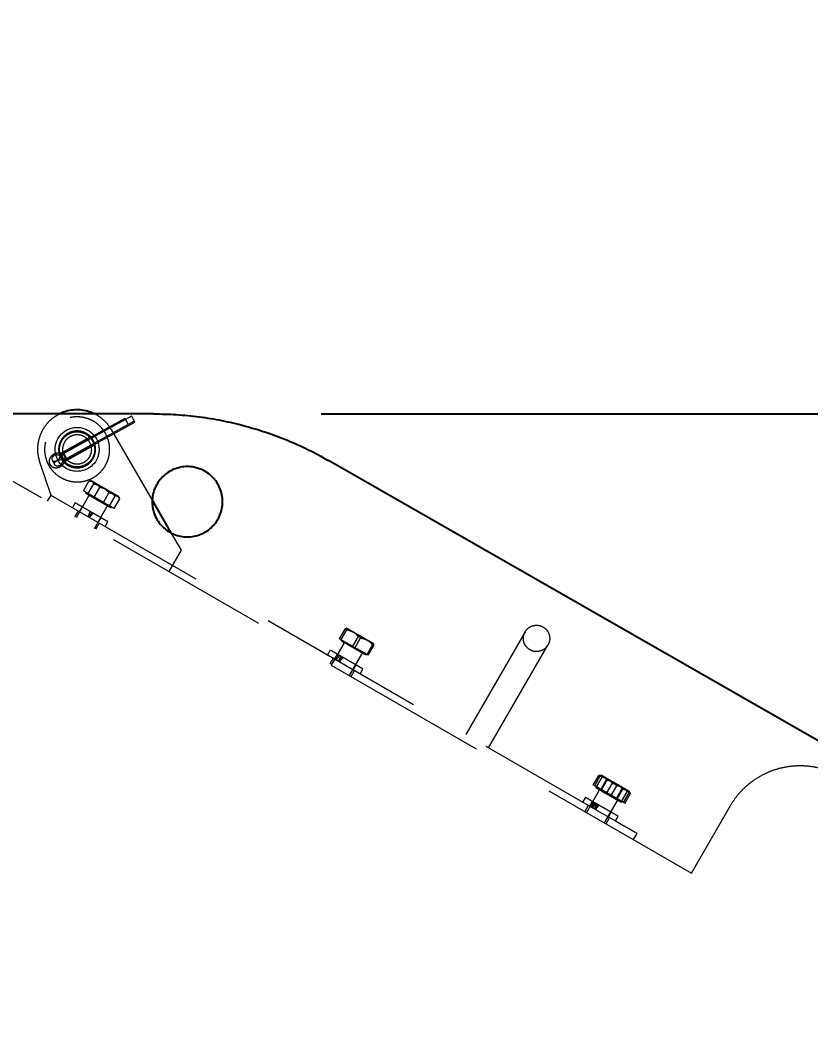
# Model space of a CAD drawing. Header units: millimetres. Extents: x 1293 to 41893, y 1011 to 26911.
# Drawn here: x 11460.3 to 11760.1, y 7599.1 to 7980.5 of the extents above; entities that cross this region are included whole.
import ezdxf

# ---------------------------------------------------------------- set-up
doc = ezdxf.new("R2010")
doc.units = ezdxf.units.MM
doc.header["$LTSCALE"] = 50
doc.linetypes.add('HIDDEN', pattern=[1.905, 1.27, -0.635])
doc.layers.add('CAPA_1', color=7, linetype='Continuous')
doc.layers.add('MAQUINAS', color=11, linetype='Continuous')
doc.styles.add('SLDTEXTSTYLE0', font='TXT', dxfattribs={"width": 0.75})
doc.dimstyles.new('SLDDIMSTYLE0', dxfattribs={"dimtxt": 100, "dimasz": 100, "dimexe": 0, "dimexo": 0.0625, "dimgap": 25, "dimtad": 2, "dimdec": 0, "dimlfac": 1.5, "dimrnd": 1e-09, "dimzin": 12, "dimdsep": 46, "dimtxsty": 'SLDTEXTSTYLE0', "dimsah": 1, "dimcen": 0.09, "dimadec": 0, "dimazin": 3, "dimtfac": 1, "dimtdec": 0, "dimtofl": 0, "dimtmove": 0, "dimatfit": 3, "dimfxl": 1, "dimfrac": 2, "dimtolj": 1, "dimtzin": 12, "dimarcsym": 0})

# ---------------------------------------------------------------- blocks, each defined once
blk = doc.blocks.new('_D_5')
at = {"layer": 'CAPA_1', "transparency": 16777216}
for p, q in [((11574.4, 7831.18), (17588.06, 7831.18)), ((17538.06, 7831.18), (17538.06, 4708.49)), ((16485.16, 4708.49), (17588.06, 4708.49))]:
    blk.add_line(p, q, dxfattribs=at)
for points in [[(17538.06, 7831.18), (17522.68, 7731.18), (17553.45, 7731.18)], [(17538.06, 4708.49), (17553.45, 4808.49), (17522.68, 4808.49)]]:
    blk.add_solid(points, dxfattribs=at)
at = {"layer": 'CAPA_1', "transparency": 16777216, "insert": (17409.15, 6122.06), "char_height": 100, "attachment_point": 1, "rotation": 90, "style": 'SLDTEXTSTYLE0'}
blk.add_mtext('4684', dxfattribs=at)
blk = doc.blocks.new('_D_15')
at = {"layer": 'CAPA_1', "transparency": 16777216}
for p, q in [((6530.12, 8742.38), (6530.12, 9415.65)), ((16745.16, 6492), (16745.16, 9415.65)), ((6530.12, 9365.65), (16745.16, 9365.65))]:
    blk.add_line(p, q, dxfattribs=at)
for points in [[(6530.12, 9365.65), (6630.12, 9350.26), (6630.12, 9381.03)], [(16745.16, 9365.65), (16645.16, 9381.03), (16645.16, 9350.26)]]:
    blk.add_solid(points, dxfattribs=at)
at = {"layer": 'CAPA_1', "transparency": 16777216, "insert": (11452.92, 9494.55), "char_height": 100, "attachment_point": 1, "style": 'SLDTEXTSTYLE0'}
blk.add_mtext('15323', dxfattribs=at)

msp = doc.modelspace()

# ---------------------------------------------------------------- linework, layer by layer
at = {"layer": 'MAQUINAS', "linetype": 'Continuous', "lineweight": 25}
for p, q in [((11510.8968592, 7831.1769069), (10810.393483, 7831.1769069)), ((11913.4165986, 7620.848392), (11577.1914783, 7813.5276315)), ((11517.6198264, 7786.0621325), (11510.4499007, 7798.4161524))]:
    msp.add_line(p, q, dxfattribs=at)
at = {"layer": 'MAQUINAS', "linetype": 'HIDDEN', "lineweight": 18}
for p, q in [((11413.2516314, 7831.1769069), (11714.7942794, 7657.0811779)), ((11500.0224682, 7829.4663604), (11476.6790207, 7816.5747132)), ((11502.5840846, 7830.3439948), (11476.9062923, 7816.1631828)), ((11477.9342884, 7814.3017471), (11503.6120807, 7828.4825591)), ((11478.1615601, 7813.8902167), (11503.8393523, 7828.0710287)), ((11500.2497398, 7829.0548301), (11501.2777359, 7827.1933943)), ((11486.7104281, 7822.3355127), (11475.5545869, 7816.1745902)), ((11485.4084489, 7823.7732649), (11484.1585251, 7824.339598)), ((11510.4499007, 7798.4161524), (11494.8818224, 7825.2404681)), ((11477.2379272, 7813.1592747), (11488.3798964, 7819.3125363)), ((11476.9062923, 7816.1631828), (11477.9342884, 7814.3017471)), ((11467.6911195, 7812.929085), (11471.9084489, 7800.390579)), ((11472.4126787, 7813.6815407), (11473.4406748, 7811.820105)), ((11484.2934538, 7802.0004905), (11486.4121713, 7805.6702168)), ((11488.1490134, 7804.6674506), (11486.0302959, 7800.9977242)), ((11487.3260733, 7805.7613774), (11487.0116536, 7805.7613774)), ((11488.3987169, 7799.6303157), (11490.5174344, 7803.300042)), ((11471.9084489, 7800.390579), (11470.5751155, 7798.0811779)), ((11471.9084489, 7800.390579), (11682.6412971, 7678.7239123)), ((11486.2714241, 7799.9346714), (11481.5447607, 7791.7478503)), ((11495.9776643, 7795.2546084), (11484.2934538, 7802.0004905)), ((11485.3435518, 7801.3942161), (11485.1435185, 7801.0477482)), ((11491.8724011, 7797.6247832), (11493.9911186, 7801.2945095)), ((11494.2408222, 7796.2573747), (11496.3595397, 7799.927101)), ((11495.9776643, 7795.2546084), (11498.0963818, 7798.9243347)), ((11497.875588, 7799.4890819), (11497.7183781, 7799.7613774)), ((11481.1776706, 7797.4253648), (11480.1443405, 7795.6355847)), ((11483.7815203, 7795.9220315), (11482.7215203, 7794.0860576)), ((11488.472964, 7787.7478503), (11493.1996273, 7795.9346714)), ((11493.7245368, 7796.093495), (11493.7441016, 7796.0821993)), ((11494.7275329, 7795.5144149), (11494.9275663, 7795.8608828)), ((11482.2740838, 7794.3443852), (11480.9674204, 7792.0811779)), ((11486.110186, 7792.1296106), (11486.8462226, 7794.1526248)), ((11487.4939515, 7793.7786583), (11486.110186, 7792.1296106)), ((11486.1462634, 7792.1703729), (11486.8638782, 7794.1424313)), ((11487.5114887, 7793.7685332), (11486.1625575, 7792.1609655)), ((11487.3054858, 7793.8874691), (11486.5691691, 7791.8646166)), ((11486.5691691, 7791.8646166), (11487.9526544, 7793.5138261)), ((11487.323023, 7793.8773439), (11486.6052505, 7791.9053766)), ((11486.6215365, 7791.8959739), (11487.97031, 7793.5036326)), ((11489.9095311, 7789.9360576), (11490.9695311, 7791.7720315)), ((11489.0503242, 7787.4145112), (11490.3569875, 7789.6777186)), ((11492.5400508, 7788.4789181), (11493.5733808, 7790.2686982)), ((11521.4298037, 7779.497415), (11517.6198264, 7786.0621325)), ((11516.7631371, 7771.4145112), (11521.4298037, 7779.497415)), ((11581.4396349, 7745.9131167), (11583.5583524, 7749.582843)), ((11584.0322434, 7749.928044), (11584.0009219, 7749.928044)), ((11591.803978, 7739.9292604), (11581.4396349, 7745.9131167)), ((11582.0497219, 7745.5608828), (11581.8496886, 7745.2144149)), ((11583.9981977, 7749.3288982), (11581.8794802, 7745.6591718)), ((11586.4018838, 7743.048161), (11588.5206013, 7746.7178873)), ((11586.5094986, 7748.4978001), (11586.967194, 7748.2335495)), ((11587.2815745, 7742.5402713), (11589.400292, 7746.2099976)), ((11651.7363972, 7748.5283888), (11629.2363972, 7709.5572457)), ((11582.9775942, 7744.1013381), (11578.2509308, 7735.914517)), ((11591.6916702, 7745.5058719), (11592.1493656, 7745.2416214)), ((11591.803978, 7739.9292604), (11593.9226955, 7743.5989867)), ((11592.2438234, 7739.6753156), (11594.3625408, 7743.3450419)), ((11594.3625408, 7743.3450419), (11594.450768, 7743.7610866)), ((11594.3887491, 7743.9487127), (11594.4105674, 7743.9361159)), ((11594.4211754, 7743.8899299), (11594.4105674, 7743.9361159)), ((11594.4402089, 7743.9009189), (11594.4245482, 7743.928044)), ((11637.8966513, 7704.5572457), (11660.3966513, 7743.5283888)), ((11577.8838407, 7741.5920315), (11576.8505106, 7739.8022514)), ((11578.9802538, 7738.5110519), (11577.6735905, 7736.2478446)), ((11580.4876904, 7740.0886982), (11579.4276904, 7738.2527243)), ((11579.745913, 7738.13059), (11580.5160285, 7740.0723371)), ((11581.0647363, 7739.7555405), (11579.7597191, 7738.1226191)), ((11580.9015165, 7739.8497755), (11580.1431112, 7737.9012675)), ((11580.1575209, 7737.8929481), (11581.4742483, 7739.5191087)), ((11581.0296105, 7737.3278553), (11581.8270006, 7739.3154471)), ((11582.3669208, 7739.003724), (11581.0296105, 7737.3278553)), ((11582.203701, 7739.097959), (11581.4271105, 7737.0983586)), ((11581.4271105, 7737.0983586), (11582.7852204, 7738.7622186)), ((11585.1791341, 7731.914517), (11589.9057974, 7740.1013381)), ((11591.433703, 7739.6810816), (11591.6337364, 7740.0275495)), ((11592.2438234, 7739.6753156), (11591.803978, 7739.9292604)), ((11586.6157012, 7734.1027243), (11587.6757012, 7735.9386982)), ((11589.2462209, 7732.6455847), (11590.2795509, 7734.4353648)), ((11585.7564943, 7731.5811779), (11587.0631576, 7733.8443852)), ((11677.5505409, 7690.4234592), (11679.6692584, 7694.0931855)), ((11680.113492, 7693.8367072), (11677.9947745, 7690.1669808)), ((11678.8035705, 7689.7000222), (11680.922288, 7693.3697485)), ((11679.6692584, 7694.0931855), (11679.7910893, 7694.0834134)), ((11680.7384135, 7694.0947107), (11679.7910893, 7694.0947107)), ((11680.5252942, 7694.0659358), (11680.113492, 7693.8367072)), ((11682.513763, 7692.45091), (11680.3950455, 7688.7811837)), ((11680.7858392, 7694.0673295), (11680.6583983, 7694.0666478)), ((11680.7033946, 7688.6031583), (11682.8221121, 7692.2728846)), ((11682.513763, 7692.45091), (11682.6355213, 7692.4129858)), ((11677.7927019, 7690.2836475), (11677.5505409, 7690.4234592)), ((11678.8035705, 7689.7000222), (11677.9947745, 7690.1669808)), ((11678.755892, 7689.7275495), (11678.5558587, 7689.3810816)), ((11689.1010239, 7683.7547847), (11678.8035705, 7689.7000222)), ((11682.7391032, 7687.4278414), (11684.8578207, 7691.0975677)), ((11684.3566953, 7686.4939242), (11686.4754127, 7690.1636505)), ((11685.7803914, 7691.1837234), (11685.8819975, 7691.113873)), ((11686.3924039, 7685.3186073), (11688.5111213, 7688.9883336)), ((11686.7007529, 7685.1405819), (11688.8194704, 7688.8103082)), ((11674.5900107, 7685.7586982), (11673.5566807, 7683.9689181)), ((11679.6837643, 7688.2680047), (11674.9571009, 7680.0811836)), ((11688.2922279, 7684.2217433), (11690.4109454, 7687.8914697)), ((11689.1010239, 7683.7547847), (11691.2197414, 7687.424511)), ((11689.5452576, 7683.4983063), (11691.663975, 7687.1680327)), ((11691.6043804, 7687.2743039), (11691.1307183, 7688.0947107)), ((11675.6864239, 7682.6777186), (11674.3797606, 7680.4145112)), ((11677.1938605, 7684.2553648), (11676.1338605, 7682.419391)), ((11676.9084468, 7682.033775), (11677.6646552, 7683.9835514)), ((11678.240588, 7683.6510364), (11676.9229378, 7682.0254086)), ((11678.0699691, 7683.7495433), (11677.3237098, 7681.7940228)), ((11677.3387137, 7681.7853603), (11678.6663129, 7683.405244)), ((11677.9964637, 7681.3440165), (11678.7784752, 7683.3404871)), ((11679.3469419, 7683.0122827), (11677.9964637, 7681.3440165)), ((11679.176323, 7683.1107895), (11678.4119831, 7681.1041162)), ((11678.4119831, 7681.1041162), (11679.7801329, 7682.7621797)), ((11681.8853041, 7676.0811836), (11686.6119675, 7684.2680047)), ((11688.1398731, 7683.8477482), (11688.3399065, 7684.1942161)), ((11689.5452576, 7683.4983063), (11689.3030965, 7683.6381181)), ((11714.7942794, 7657.0811779), (11729.4609461, 7682.4845898)), ((11682.4626643, 7675.7478446), (11683.7693277, 7678.0110519)), ((11683.3218713, 7678.269391), (11684.3818713, 7680.1053648)), ((11685.952391, 7676.8122514), (11686.985721, 7678.6020315)), ((11692.8549692, 7669.7478446), (11694.1883025, 7672.0572457))]:
    msp.add_line(p, q, dxfattribs=at)
msp.add_circle((11481.9084356, 7817.7110871), 8.3333333, dxfattribs=at)
for centre, start, end in [((11485.9250139, 7800.1346714), 330, 60), ((11493.5460375, 7795.7346714), 60, 150), ((11582.631184, 7744.3013381), 330, 60), ((11590.2522076, 7739.9013381), 60, 150), ((11679.3373541, 7688.4680047), 330, 60), ((11686.9583777, 7684.0680047), 60, 150)]:
    msp.add_arc(centre, 0.4, start, end, dxfattribs=at)
for points, knots in [([(11475.3718895, 7831.1769069), (11474.6755745, 7830.813379), (11473.1638295, 7830.0241362), (11471.1683748, 7828.2919464), (11469.4094602, 7826.1600109), (11468.0782029, 7823.7316619), (11467.2085548, 7821.1029987), (11466.8435536, 7818.3623448), (11466.9513521, 7815.5884316), (11467.4445303, 7813.8155339), (11467.6911195, 7812.929085)], [0, 0, 0, 0, 0.1087257221, 0.2360506189, 0.3633755158, 0.4907004126, 0.6180253095, 0.7453502063, 0.8726751032, 1, 1, 1, 1]), ([(11494.8818224, 7825.2404681), (11494.3792378, 7826.0125625), (11493.3740687, 7827.5567512), (11491.3472105, 7829.4384307), (11489.6687476, 7830.6662198), (11488.6148868, 7831.0944536), (11488.4119736, 7831.1769069)], [0, 0, 0, 0, 0.3087891602, 0.6175783205, 0.9263674807, 1, 1, 1, 1]), ([(11500.2497398, 7829.0548301), (11500.1899556, 7829.1630838), (11500.0703873, 7829.3795912), (11500.0056038, 7829.4968974), (11500.0242109, 7829.4632048), (11500.025069, 7829.461651)], [0, 0, 0, 0, 0.4881985583, 0.9763971166, 1, 1, 1, 1]), ([(11503.8367515, 7828.0757381), (11503.8277483, 7828.0920406), (11503.8092845, 7828.1254737), (11503.6446291, 7828.4236224), (11503.4027328, 7828.8616341), (11503.1135332, 7829.3852999), (11502.8170108, 7829.9222255), (11502.6617267, 7830.203405), (11502.5840846, 7830.3439948)], [0, 0, 0, 0, 0.1598972739, 0.3279178191, 0.4959383644, 0.6639589096, 0.8319794548, 1, 1, 1, 1]), ([(11487.7442975, 7820.9339989), (11487.7968827, 7820.8353508), (11487.9035868, 7820.6351775), (11488.0836163, 7820.2382937), (11488.2516517, 7819.7825979), (11488.340469, 7819.4675722), (11488.3749798, 7819.3326304), (11488.3782734, 7819.3191698), (11488.3798964, 7819.3125363)], [0, 0, 0, 0, 0.123421792, 0.2504434101, 0.500008212, 0.7495785813, 0.8765893077, 1, 1, 1, 1]), ([(11473.9263228, 7816.1593562), (11473.7633511, 7816.1144729), (11473.3413523, 7815.9982524), (11472.6995171, 7815.6560195), (11472.0633988, 7815.11644), (11471.5983022, 7814.4649888), (11471.3319403, 7813.7644533), (11471.261167, 7813.0718842), (11471.3824863, 7812.3817592), (11471.7034859, 7811.7536022), (11472.1979749, 7811.2509613), (11472.7990857, 7810.9130288), (11473.4749911, 7810.7380827), (11474.2047619, 7810.7286894), (11474.9585251, 7810.8931008), (11475.6944375, 7811.2330003), (11476.3445321, 7811.7441764), (11476.7913967, 7812.2619739), (11476.9388933, 7812.6245829), (11476.9835198, 7812.7342937)], [0, 0, 0, 0, 0.0410033526, 0.1061740241, 0.172817974, 0.2414325699, 0.3012587362, 0.3590347681, 0.4155576768, 0.4768204137, 0.5351812421, 0.5920248951, 0.649468807, 0.7090939368, 0.7714301218, 0.8359784859, 0.902238008, 0.9704211878, 1, 1, 1, 1]), ([(11475.0757687, 7816.2024634), (11474.8842485, 7816.2248602), (11474.5030891, 7816.269434), (11474.1179447, 7816.1959279), (11473.9263228, 7816.1593562)], [0, 0, 0, 0, 0.5024671898, 1, 1, 1, 1]), ([(11475.4166795, 7816.2100952), (11475.3804891, 7816.2054683), (11475.250803, 7816.1888882), (11475.1508724, 7816.2042338), (11475.0788287, 7816.215297)], [0, 0, 0, 0, 0.2790616986, 1, 1, 1, 1]), ([(11476.2330499, 7814.2133105), (11476.2848454, 7814.3415717), (11476.3900693, 7814.6021377), (11476.3699366, 7815.0451668), (11476.2773485, 7815.469375), (11476.1272969, 7815.8540076), (11475.9642357, 7816.1182313), (11475.7986582, 7816.2342336), (11475.679741, 7816.245864), (11475.5845716, 7816.1846142), (11475.5583654, 7816.1677482)], [0, 0, 0, 0, 0.125276268, 0.2545020131, 0.3937351203, 0.5357038184, 0.6968783299, 0.8243135198, 0.9516223884, 1, 1, 1, 1]), ([(11476.6790207, 7816.5747132), (11476.5896498, 7816.528994), (11476.3157282, 7816.3888649), (11475.9611116, 7816.2626125), (11475.7397553, 7816.243717), (11475.6929414, 7816.2397208)], [0, 0, 0, 0, 0.2763307026, 0.8469533924, 1, 1, 1, 1]), ([(11475.9253995, 7814.770386), (11476.0508969, 7814.7491863), (11476.3048943, 7814.7062798), (11476.6307322, 7814.4966514), (11476.9297468, 7814.2271917), (11477.1798337, 7813.9234299), (11477.3496976, 7813.6344201), (11477.4124095, 7813.4139379), (11477.3844747, 7813.260474), (11477.2853844, 7813.1920466), (11477.2379272, 7813.1592747)], [0, 0, 0, 0, 0.115694475, 0.2341568563, 0.3453075707, 0.4920217287, 0.6331787305, 0.7645036948, 0.8872140489, 1, 1, 1, 1]), ([(11477.0051304, 7812.7272615), (11477.0318447, 7812.7883067), (11477.0722116, 7812.8805495), (11477.1541639, 7812.9813689), (11477.1818812, 7813.0154671)], [0, 0, 0, 0, 0.6617882258, 1, 1, 1, 1]), ([(11477.3517541, 7813.2350028), (11477.3746664, 7813.2657832), (11477.5012269, 7813.4358052), (11477.794884, 7813.6707023), (11478.0668735, 7813.8335316), (11478.1615601, 7813.8902167)], [0, 0, 0, 0, 0.1259519207, 0.6957211384, 1, 1, 1, 1]), ([(11486.4121713, 7805.6702168), (11486.6400845, 7805.7204818), (11487.0752934, 7805.8164648), (11487.3958542, 7805.6921487), (11487.5485415, 7805.6329353)], [0, 0, 0, 0, 0.523687075, 1, 1, 1, 1]), ([(11488.732752, 7804.949231), (11488.3889435, 7805.1187883), (11487.6671311, 7805.4747671), (11486.8434975, 7805.6030413), (11486.4121713, 7805.6702168)], [0, 0, 0, 0, 0.47631292503, 1, 1, 1, 1]), ([(11488.732752, 7804.949231), (11488.4493948, 7805.1128274), (11487.8826804, 7805.4400201), (11487.4068119, 7805.7147629), (11487.3646837, 7805.7390856), (11487.3449797, 7805.7504618)], [0, 0, 0, 0, 0.3473790884, 0.6947581768, 1, 1, 1, 1]), ([(11487.5485415, 7805.6329353), (11487.6761654, 7805.5303109), (11487.9441068, 7805.3148551), (11488.0785875, 7804.8899617), (11488.1490134, 7804.6674506)], [0, 0, 0, 0, 0.47631292503, 1, 1, 1, 1]), ([(11488.1490134, 7804.6674506), (11488.7295092, 7804.514152), (11489.8379875, 7804.2214226), (11490.854051, 7803.6955578), (11491.3380152, 7803.4450816)], [0, 0, 0, 0, 0.523687075, 1, 1, 1, 1]), ([(11490.5174344, 7803.300042), (11490.2435956, 7803.6399938), (11489.7206901, 7804.2891443), (11489.0514972, 7804.7362627), (11488.732752, 7804.949231)], [0, 0, 0, 0, 0.52368707497, 1, 1, 1, 1]), ([(11493.7064362, 7802.0776731), (11493.2224721, 7802.3281493), (11492.2064086, 7802.854014), (11491.0979302, 7803.1467434), (11490.5174344, 7803.300042)], [0, 0, 0, 0, 0.476312925, 1, 1, 1, 1]), ([(11491.3380152, 7803.4450816), (11491.796916, 7803.1511945), (11492.76036, 7802.5341901), (11493.5681102, 7801.7205843), (11493.9911186, 7801.2945095)], [0, 0, 0, 0, 0.476312925, 1, 1, 1, 1]), ([(11493.2142675, 7796.3880991), (11492.707523, 7796.6806682), (11491.6940339, 7797.2658064), (11489.7734583, 7798.3746512), (11487.9088979, 7799.4511557), (11486.3601304, 7800.345337), (11485.3238401, 7800.9436395), (11485.2202052, 7801.0034731), (11485.1705573, 7801.0321374)], [0, 0, 0, 0, 0.1689294792, 0.3378589585, 0.5067884377, 0.6757179169, 0.8446473961, 1, 1, 1, 1]), ([(11496.3595397, 7799.927101), (11495.9365313, 7800.3531758), (11495.128781, 7801.1667815), (11494.165337, 7801.7837859), (11493.7064362, 7802.0776731)], [0, 0, 0, 0, 0.52368707497, 1, 1, 1, 1]), ([(11493.9911186, 7801.2945095), (11494.4224449, 7801.227334), (11495.2460785, 7801.0990598), (11495.9678908, 7800.743081), (11496.3116994, 7800.5735237)], [0, 0, 0, 0, 0.52368707497, 1, 1, 1, 1]), ([(11496.3116994, 7800.5735237), (11496.6304446, 7800.3605554), (11497.2996375, 7799.913437), (11497.8225429, 7799.2642865), (11498.0963818, 7798.9243347)], [0, 0, 0, 0, 0.476312925, 1, 1, 1, 1]), ([(11497.4959099, 7799.8898195), (11497.3432226, 7799.9490328), (11497.0226618, 7800.073349), (11496.5874529, 7799.977366), (11496.3595397, 7799.927101)], [0, 0, 0, 0, 0.476312925, 1, 1, 1, 1]), ([(11497.6994717, 7799.772293), (11497.705668, 7799.7687156), (11497.7629457, 7799.7356463), (11497.621793, 7799.8171408), (11497.4959099, 7799.8898195)], [0, 0, 0, 0, 0.1081784239, 1, 1, 1, 1]), ([(11498.0963818, 7798.9243347), (11498.0259559, 7799.1468459), (11497.8914752, 7799.5717393), (11497.6235338, 7799.7871951), (11497.4959099, 7799.8898195)], [0, 0, 0, 0, 0.523687075, 1, 1, 1, 1]), ([(11493.5454135, 7790.2848451), (11493.5523911, 7790.2808166), (11493.5768289, 7790.2667074), (11493.374719, 7790.3833956), (11492.9508231, 7790.6281321), (11492.3032337, 7791.002018), (11491.4745782, 7791.4804424), (11490.4910465, 7792.0482847), (11489.3908667, 7792.6834738), (11488.2149753, 7793.362375), (11487.0076018, 7794.0594525), (11485.8140214, 7794.7485664), (11484.6790827, 7795.4038236), (11483.6452052, 7796.000733), (11482.7518381, 7796.5165188), (11482.0300948, 7796.9332175), (11481.5160744, 7797.2299873), (11481.2177028, 7797.4022522), (11481.2032631, 7797.410589), (11481.1968827, 7797.4142727)], [0, 0, 0, 0, 0.024681822, 0.0864434113, 0.1482050007, 0.2099665901, 0.2717281795, 0.3334897688, 0.3952513582, 0.4570129476, 0.518774537, 0.5805361263, 0.6422977157, 0.7040593051, 0.7658208945, 0.8275824838, 0.8893440732, 0.9511056626, 1, 1, 1, 1]), ([(11494.7004942, 7795.5300257), (11494.70933, 7795.5249244), (11494.8281047, 7795.4563498), (11494.394598, 7795.706635), (11493.607711, 7796.1609444), (11493.2142675, 7796.3880991)], [0, 0, 0, 0, 0.0386325868, 0.5193162934, 1, 1, 1, 1]), ([(11493.4163459, 7796.2714291), (11493.6125801, 7796.1581332), (11493.8250011, 7796.0354919), (11493.7316502, 7796.0893881), (11493.7245368, 7796.093495)], [0, 0, 0, 0, 0.9237989396, 1, 1, 1, 1]), ([(11494.9005275, 7795.8764936), (11494.9092574, 7795.8714534), (11495.0266081, 7795.803701), (11494.8489641, 7795.9062638), (11494.462826, 7796.1292007), (11494.4428948, 7796.140708)], [0, 0, 0, 0, 0.0708233629, 0.9520389224, 1, 1, 1, 1]), ([(11583.5583524, 7749.582843), (11583.6764714, 7749.7002627), (11583.8736749, 7749.8962987), (11583.9644988, 7749.9032702), (11584.0009219, 7749.906066)], [0, 0, 0, 0, 0.5989702303, 1, 1, 1, 1]), ([(11586.307426, 7748.6144667), (11585.8944624, 7748.8239507), (11585.0274618, 7749.2637539), (11584.0632813, 7749.473173), (11583.5583524, 7749.582843)], [0, 0, 0, 0, 0.476312925, 1, 1, 1, 1]), ([(11584.0462242, 7749.9199722), (11584.0691862, 7749.8777744), (11584.1173938, 7749.789182), (11584.0391651, 7749.4870964), (11583.9981977, 7749.3288982)], [0, 0, 0, 0, 0.476312925, 1, 1, 1, 1]), ([(11586.307426, 7748.6144667), (11585.9511407, 7748.8201682), (11585.2385701, 7749.231571), (11584.5064816, 7749.6542425), (11584.0796681, 7749.9006633), (11584.0714735, 7749.9053945), (11584.0680425, 7749.9073754)], [0, 0, 0, 0, 0.2687997469, 0.5375994939, 0.8063992408, 1, 1, 1, 1]), ([(11583.9981977, 7749.3288982), (11584.540903, 7749.197418), (11585.5772188, 7748.9463516), (11586.5187368, 7748.4635257), (11586.967194, 7748.2335495)], [0, 0, 0, 0, 0.523687075, 1, 1, 1, 1]), ([(11588.5206013, 7746.7178873), (11588.1731598, 7747.1003335), (11587.5097073, 7747.8306289), (11586.6953262, 7748.3615718), (11586.307426, 7748.6144667)], [0, 0, 0, 0, 0.523687075, 1, 1, 1, 1]), ([(11586.967194, 7748.2335495), (11587.3905879, 7747.9601623), (11588.2794863, 7747.3861967), (11589.0150741, 7746.614254), (11589.400292, 7746.2099976)], [0, 0, 0, 0, 0.476312925, 1, 1, 1, 1]), ([(11591.4895976, 7745.6225386), (11591.0411404, 7745.8525148), (11590.0996224, 7746.3353407), (11589.0633065, 7746.5864071), (11588.5206013, 7746.7178873)], [0, 0, 0, 0, 0.476312925, 1, 1, 1, 1]), ([(11589.400292, 7746.2099976), (11589.9052209, 7746.1003276), (11590.8694014, 7745.8909086), (11591.736402, 7745.4511053), (11592.1493656, 7745.2416214)], [0, 0, 0, 0, 0.523687075, 1, 1, 1, 1]), ([(11593.9226955, 7743.5989867), (11593.5374777, 7744.0032431), (11592.8018899, 7744.7751858), (11591.9129914, 7745.3491514), (11591.4895976, 7745.6225386)], [0, 0, 0, 0, 0.523687075, 1, 1, 1, 1]), ([(11590.6048846, 7740.1596001), (11590.1927865, 7740.3975251), (11589.3685903, 7740.873375), (11587.5547857, 7741.9205755), (11585.6480731, 7743.0214165), (11583.8705893, 7744.0476473), (11582.5570448, 7744.8060226), (11581.8644616, 7745.2058857), (11581.9227244, 7745.1722476), (11581.9416123, 7745.1613427)], [0, 0, 0, 0, 0.1543283021, 0.3086566043, 0.4629849064, 0.6173132086, 0.7716415107, 0.9259698129, 1, 1, 1, 1]), ([(11592.1493656, 7745.2416214), (11592.5372658, 7744.9887264), (11593.3516469, 7744.4577835), (11594.0150994, 7743.7274881), (11594.3625408, 7743.3450419)], [0, 0, 0, 0, 0.476312925, 1, 1, 1, 1]), ([(11594.4105674, 7743.9361159), (11594.3625421, 7743.9349026), (11594.2617149, 7743.9323555), (11594.0392155, 7743.7135646), (11593.9226955, 7743.5989867)], [0, 0, 0, 0, 0.476312925, 1, 1, 1, 1]), ([(11590.2536562, 7734.4503152), (11590.2538951, 7734.4501773), (11590.2544922, 7734.4498325), (11589.9896616, 7734.6027325), (11589.5037371, 7734.8832811), (11588.8052855, 7735.2865324), (11587.9319776, 7735.7907369), (11586.9135186, 7736.3787445), (11585.7889547, 7737.0280118), (11584.6002692, 7737.7142997), (11583.3921382, 7738.4118144), (11582.2098671, 7739.094399), (11581.0979072, 7739.7363893), (11580.0977052, 7740.3138562), (11579.2478606, 7740.8045142), (11578.5763074, 7741.1922356), (11578.1230312, 7741.4539348), (11577.8931596, 7741.5866512), (11577.9078569, 7741.5781657), (11577.9129142, 7741.5752459)], [0, 0, 0, 0, 0.04118144, 0.1029425718, 0.1647037035, 0.2264648353, 0.2882259671, 0.3499870989, 0.4117482306, 0.4735093624, 0.5352704942, 0.597031626, 0.6587927578, 0.7205538895, 0.7823150213, 0.8440761531, 0.9058372849, 0.9675984167, 1, 1, 1, 1]), ([(11591.3417793, 7739.7341538), (11591.3604111, 7739.7233967), (11591.4148521, 7739.6919651), (11590.9262611, 7739.9740533), (11590.6048846, 7740.1596001)], [0, 0, 0, 0, 0.3422381674, 1, 1, 1, 1]), ([(11681.5136344, 7693.6471367), (11681.2466811, 7693.7723216), (11680.6862234, 7694.0351422), (11680.0187865, 7694.0732362), (11679.6692584, 7694.0931855)], [0, 0, 0, 0, 0.476312925, 1, 1, 1, 1]), ([(11680.0236756, 7694.0647575), (11680.2234492, 7694.0590032), (11680.7150214, 7694.0448439), (11681.1194123, 7693.8511353), (11681.3594599, 7693.7361494)], [0, 0, 0, 0, 0.4063973311, 1, 1, 1, 1]), ([(11680.113492, 7693.8367072), (11680.5997047, 7693.7378429), (11681.528146, 7693.549058), (11682.3582271, 7693.1305702), (11682.7536055, 7692.931239)], [0, 0, 0, 0, 0.523687075, 1, 1, 1, 1]), ([(11680.922288, 7693.3697485), (11680.9315679, 7693.5462416), (11680.9492881, 7693.8832617), (11680.8385738, 7694.0079424), (11680.7858392, 7694.0673295)], [0, 0, 0, 0, 0.523687075, 1, 1, 1, 1]), ([(11683.9667996, 7692.2308011), (11683.5061549, 7692.4678138), (11682.5390497, 7692.9654124), (11681.4779646, 7693.2307793), (11680.922288, 7693.3697485)], [0, 0, 0, 0, 0.476312925, 1, 1, 1, 1]), ([(11681.3594599, 7693.7361494), (11681.5764674, 7693.5819194), (11682.0320659, 7693.2581197), (11682.348205, 7692.7283458), (11682.513763, 7692.45091)], [0, 0, 0, 0, 0.476312925, 1, 1, 1, 1]), ([(11682.8221121, 7692.2728846), (11682.6300714, 7692.5656102), (11682.2633625, 7693.1245805), (11681.7555243, 7693.4785408), (11681.5136344, 7693.6471367)], [0, 0, 0, 0, 0.523687075, 1, 1, 1, 1]), ([(11682.7536055, 7692.931239), (11683.1239205, 7692.6884969), (11683.9013821, 7692.1788694), (11684.5290954, 7691.4692082), (11684.8578207, 7691.0975677)], [0, 0, 0, 0, 0.476312925, 1, 1, 1, 1]), ([(11686.0887404, 7691.005698), (11685.592248, 7691.2634074), (11684.549882, 7691.8044579), (11683.4159418, 7692.1118876), (11682.8221121, 7692.2728846)], [0, 0, 0, 0, 0.476312925, 1, 1, 1, 1]), ([(11686.4754127, 7690.1636505), (11686.0772236, 7690.5753959), (11685.3168666, 7691.3616391), (11684.4023809, 7691.9503775), (11683.9667996, 7692.2308011)], [0, 0, 0, 0, 0.523687075, 1, 1, 1, 1]), ([(11688.1359596, 7683.8500077), (11688.067146, 7683.8897372), (11687.9287646, 7683.9696318), (11686.8302324, 7684.6038696), (11685.2517435, 7685.5152106), (11683.3673386, 7686.6031723), (11681.4900544, 7687.6870229), (11679.8713322, 7688.6215926), (11678.8688872, 7689.2003545), (11678.437016, 7689.4496954), (11678.5584695, 7689.3795742), (11678.5597722, 7689.3788221)], [0, 0, 0, 0, 0.1236447887, 0.2486447887, 0.3736447887, 0.4986447887, 0.6236447887, 0.7486447887, 0.8736447887, 0.9986447887, 1, 1, 1, 1]), ([(11684.8578207, 7691.0975677), (11685.4134972, 7690.9585985), (11686.4745823, 7690.6932316), (11687.4416875, 7690.195633), (11687.9023322, 7689.9586203)], [0, 0, 0, 0, 0.52368707497, 1, 1, 1, 1]), ([(11688.8194704, 7688.8103082), (11688.383128, 7689.2440814), (11687.549916, 7690.0723874), (11686.5601695, 7690.7045776), (11686.0887404, 7691.005698)], [0, 0, 0, 0, 0.523687075, 1, 1, 1, 1]), ([(11689.1155263, 7689.2581824), (11688.7201479, 7689.4575135), (11687.8900668, 7689.8760013), (11686.9616255, 7690.0647863), (11686.4754127, 7690.1636505)], [0, 0, 0, 0, 0.476312925, 1, 1, 1, 1]), ([(11687.9023322, 7689.9586203), (11688.3379136, 7689.6781966), (11689.2523992, 7689.0894583), (11690.0127562, 7688.3032151), (11690.4109454, 7687.8914697)], [0, 0, 0, 0, 0.476312925, 1, 1, 1, 1]), ([(11688.5111213, 7688.9883336), (11688.8606494, 7688.9683842), (11689.5280864, 7688.9302902), (11690.0885441, 7688.6674696), (11690.3554974, 7688.5422847)], [0, 0, 0, 0, 0.523687075, 1, 1, 1, 1]), ([(11690.5096719, 7688.453272), (11690.2676011, 7688.564091), (11689.759383, 7688.7967511), (11689.1425158, 7688.8056486), (11688.8194704, 7688.8103082)], [0, 0, 0, 0, 0.47631292503, 1, 1, 1, 1]), ([(11691.2197414, 7687.424511), (11690.8910161, 7687.7961515), (11690.2633029, 7688.5058128), (11689.4858413, 7689.0154402), (11689.1155263, 7689.2581824)], [0, 0, 0, 0, 0.523687075, 1, 1, 1, 1]), ([(11691.0863132, 7688.120348), (11691.0954124, 7688.1150946), (11691.1233314, 7688.0989755), (11690.7844035, 7688.2946557), (11690.1308424, 7688.6719894), (11689.453965, 7689.0627847), (11689.1155263, 7689.2581824)], [0, 0, 0, 0, 0.1387935126, 0.4258623417, 0.7129311709, 1, 1, 1, 1]), ([(11690.3554974, 7688.5422847), (11690.5973873, 7688.3736889), (11691.1052255, 7688.0197285), (11691.4719343, 7687.4607582), (11691.663975, 7687.1680327)], [0, 0, 0, 0, 0.476312925, 1, 1, 1, 1]), ([(11691.5945966, 7687.2686553), (11691.4497759, 7687.5090219), (11691.1536055, 7688.0005916), (11690.7274479, 7688.3001771), (11690.5096719, 7688.453272)], [0, 0, 0, 0, 0.4889777069, 1, 1, 1, 1]), ([(11686.9749087, 7678.608274), (11686.9784329, 7678.6062393), (11687.0159676, 7678.5845686), (11686.8672532, 7678.670429), (11686.5162685, 7678.87307), (11685.9263782, 7679.2136434), (11685.1500466, 7679.6618586), (11684.2082841, 7680.2055855), (11683.1386122, 7680.8231608), (11681.9805935, 7681.4917432), (11680.777842, 7682.1861521), (11679.575467, 7682.8803436), (11678.418562, 7683.548283), (11677.3507039, 7684.1648112), (11676.4113701, 7684.7071359), (11675.6380548, 7685.1536096), (11675.051417, 7685.4923051), (11674.7046877, 7685.6924894), (11674.5583823, 7685.7769589), (11674.5962317, 7685.7551065), (11674.5992636, 7685.753356)], [0, 0, 0, 0, 0.0064001314, 0.0681639678, 0.1299278043, 0.1916916408, 0.2534554773, 0.3152193138, 0.3769831503, 0.4387469868, 0.5005108233, 0.5622746598, 0.6240384963, 0.6858023328, 0.7475661693, 0.8093300058, 0.8710938423, 0.9328576788, 0.9946215153, 1, 1, 1, 1]), ([(11690.4109454, 7687.8914697), (11690.5591529, 7687.9877528), (11690.8421608, 7688.171609), (11691.0054946, 7688.138068), (11691.0832926, 7688.122092)], [0, 0, 0, 0, 0.523687075, 1, 1, 1, 1]), ([(11691.1464227, 7688.0113841), (11691.171706, 7687.9783055), (11691.2514027, 7687.8740371), (11691.2325876, 7687.6069002), (11691.2197414, 7687.424511)], [0, 0, 0, 0, 0.3172446033, 1, 1, 1, 1])]:
    msp.add_open_spline(points, degree=3, knots=knots, dxfattribs=at)
for points in [[(11469.8685221, 7820.3852737), (11470.0883549, 7821.163326), (11470.5280205, 7822.7194306), (11471.7488391, 7824.8335831), (11473.3268664, 7826.6814005), (11475.2435802, 7828.1825167), (11477.4140361, 7829.2817515), (11479.7578488, 7829.9361902), (11482.1841367, 7830.1208631), (11484.5998759, 7829.8286251), (11486.9121728, 7829.0707196), (11489.0321827, 7827.8762691), (11490.8784306, 7826.2911765), (11492.3799674, 7824.3763558), (11493.4790895, 7822.2053927), (11494.1335584, 7819.8617158), (11494.3182232, 7817.4353915), (11494.0259874, 7815.0196621), (11493.2680813, 7812.7073626), (11492.0736309, 7810.5873534), (11490.4885383, 7808.7411053), (11488.5737177, 7807.2395686), (11486.4027544, 7806.1404464), (11484.0590778, 7805.4859775), (11481.6327528, 7805.3013128), (11479.217026, 7805.5935481), (11476.9047167, 7806.3514564), (11474.7847439, 7807.5458987), (11472.9383599, 7809.1310215), (11471.4373305, 7811.0457294), (11470.3363152, 7813.2171131), (11469.6889116, 7815.5592206), (11469.4778785, 7817.9914016), (11469.7383076, 7819.5873163), (11469.8685221, 7820.3852737)], [(11485.4084489, 7823.7732649), (11485.7921882, 7823.5216306), (11486.5596669, 7823.0183622), (11487.4961012, 7821.9970808), (11488.227462, 7820.8278172), (11488.7133992, 7819.5342977), (11488.9385193, 7818.1719142), (11488.8932919, 7816.7914995), (11488.5796907, 7815.4465103), (11488.0097041, 7814.1885243), (11487.2052532, 7813.0659147), (11486.1972482, 7812.1218148), (11485.0244273, 7811.392508), (11483.731861, 7810.9060205), (11482.369222, 7810.6810479), (11480.9888758, 7810.7262357), (11479.6438682, 7811.0398475), (11478.3858872, 7811.6098313), (11477.2632763, 7812.4142829), (11476.3191767, 7813.4222877), (11475.5898698, 7814.5951087), (11475.1033823, 7815.887675), (11474.8784097, 7817.250314), (11474.9235975, 7818.6306601), (11475.2372095, 7819.975668), (11475.8071925, 7821.2336477), (11476.6116469, 7822.3562635), (11477.6196412, 7823.3003448), (11478.7925017, 7824.0297201), (11480.0849205, 7824.5159522), (11481.4481098, 7824.741878), (11482.8264022, 7824.6931327), (11484.1790749, 7824.3927975), (11484.9986576, 7823.9797758), (11485.4084489, 7823.7732649)], [(11487.7442975, 7820.9339989), (11487.5116408, 7821.3039572), (11487.0463273, 7822.0438739), (11486.0908182, 7822.9540556), (11484.9906842, 7823.6716454), (11483.7677866, 7824.1577915), (11482.4745913, 7824.3968328), (11481.1593292, 7824.3787736), (11479.8729379, 7824.1045248), (11478.6647473, 7823.5845675), (11477.5812158, 7822.8388989), (11476.6639754, 7821.8961705), (11475.948277, 7820.7926119), (11475.4616241, 7819.570632), (11475.2227186, 7818.2771908), (11475.2407414, 7816.9619946), (11475.515, 7815.6755856), (11476.0349547, 7814.4673997), (11476.780624, 7813.383867), (11477.7233522, 7812.4666269), (11478.8269108, 7811.7509284), (11480.0488907, 7811.2642755), (11481.3423319, 7811.02537), (11482.6575281, 7811.0433928), (11483.9439374, 7811.3176515), (11485.152122, 7811.8376055), (11486.2356595, 7812.5832774), (11487.1528819, 7813.5259959), (11487.8686463, 7814.6295909), (11488.3550533, 7815.8514351), (11488.5948764, 7817.145383), (11488.573429, 7818.4586879), (11488.3119513, 7819.7521553), (11487.9335155, 7820.540051), (11487.7442975, 7820.9339989)], [(11486.7334966, 7820.3757742), (11487.009732, 7819.7042079), (11487.5622028, 7818.3610752), (11487.3333462, 7816.1387213), (11486.3313361, 7814.184872), (11484.6418479, 7812.7600526), (11482.540009, 7812.0910745), (11480.3410039, 7812.2771319), (11478.3808993, 7813.2906106), (11476.9577521, 7814.9770236), (11476.2883406, 7817.0796946), (11476.4744595, 7819.2784463), (11477.4881253, 7821.2387326), (11479.1737284, 7822.6614064), (11481.2794524, 7823.3325301), (11483.4668018, 7823.1400357), (11485.469644, 7822.1501593), (11486.3122124, 7820.9672359), (11486.7334966, 7820.3757742)], [(11474.3526611, 7815.6274316), (11474.2173493, 7815.6353216), (11473.9467258, 7815.6511016), (11473.5099692, 7815.5389441), (11473.0984217, 7815.3366203), (11472.7433576, 7815.0522445), (11472.4771466, 7814.7132929), (11472.3227588, 7814.3487579), (11472.2938058, 7813.9907468), (11472.3927976, 7813.6705612), (11472.6110758, 7813.4162527), (11472.9295094, 7813.2500891), (11473.3202684, 7813.1866168), (11473.7489287, 7813.2314146), (11474.1787182, 7813.380482), (11474.5691423, 7813.6210549), (11474.8966771, 7813.9309848), (11475.0274493, 7814.1684395), (11475.0928354, 7814.2871668)], [(11474.3526611, 7815.6274316), (11474.5571104, 7815.6101596), (11474.9660089, 7815.5756155), (11475.6227797, 7815.6666623), (11476.2823056, 7815.8517743), (11476.6982968, 7816.0593799), (11476.9062923, 7816.1631828)], [(11476.9062923, 7816.1631828), (11476.7076617, 7816.0424224), (11476.3104006, 7815.8009015), (11475.8024765, 7815.3412778), (11475.3756347, 7814.8338889), (11475.1871019, 7814.4694075), (11475.0928354, 7814.2871668)], [(11477.9342884, 7814.3017471), (11477.7262929, 7814.1979442), (11477.3103017, 7813.9903385), (11476.6507758, 7813.8052266), (11475.994005, 7813.7141798), (11475.5851065, 7813.7487239), (11475.3806572, 7813.7659959)], [(11476.1208315, 7812.4257311), (11476.215098, 7812.6079718), (11476.4036308, 7812.9724532), (11476.8304726, 7813.479842), (11477.3383967, 7813.9394658), (11477.7356578, 7814.1809866), (11477.9342884, 7814.3017471)], [(11476.1208315, 7812.4257311), (11476.0554454, 7812.3070038), (11475.9246732, 7812.0695491), (11475.5971384, 7811.7596191), (11475.2067143, 7811.5190463), (11474.7769248, 7811.3699789), (11474.3482645, 7811.3251811), (11473.9575055, 7811.3886534), (11473.6390719, 7811.5548169), (11473.4207937, 7811.8091254), (11473.3218019, 7812.129311), (11473.3507549, 7812.4873222), (11473.5051427, 7812.8518572), (11473.7713537, 7813.1908088), (11474.1264178, 7813.4751845), (11474.5379653, 7813.6775083), (11474.9747219, 7813.7896658), (11475.2453454, 7813.7738859), (11475.3806572, 7813.7659959)], [(11493.7064362, 7802.0776731), (11493.2568166, 7802.3372611), (11492.3575773, 7802.8564372), (11491.0029337, 7803.638541), (11489.7391457, 7804.3681894), (11489.0682166, 7804.7555505), (11488.732752, 7804.949231)], [(11497.4959099, 7799.8898195), (11497.3317408, 7799.9846026), (11497.0034025, 7800.1741688), (11496.1132795, 7800.6880815), (11495.008407, 7801.3259799), (11494.1404265, 7801.8271087), (11493.7064362, 7802.0776731)], [(11653.5665243, 7741.6982618), (11654.1708372, 7741.4361418), (11655.3794631, 7740.9119017), (11657.3989829, 7741.0811185), (11659.188322, 7741.9561824), (11660.5097176, 7743.4638848), (11661.1527153, 7745.3586115), (11661.0219125, 7747.3562165), (11660.1365551, 7749.1514267), (11658.6316129, 7750.4712526), (11656.7361389, 7751.1146578), (11654.7387627, 7750.9837948), (11652.9433845, 7750.0982708), (11651.6240019, 7748.5940551), (11650.9789911, 7746.6958417), (11651.1158332, 7744.7086968), (11651.979047, 7742.8751329), (11653.0373652, 7742.0905522), (11653.5665243, 7741.6982618)], [(11591.4895976, 7745.6225386), (11591.0661463, 7745.8670183), (11590.2192437, 7746.3559777), (11588.8436438, 7747.1501807), (11587.4910525, 7747.9310997), (11586.7019682, 7748.3866777), (11586.307426, 7748.6144667)], [(11594.4105674, 7743.9361159), (11594.3431068, 7743.9750643), (11594.2081858, 7744.052961), (11593.5690925, 7744.4219416), (11592.6704204, 7744.9407902), (11591.8832052, 7745.3952891), (11591.4895976, 7745.6225386)], [(11729.4609461, 7682.4845898), (11730.1738392, 7683.6180866), (11731.5996254, 7685.8850802), (11734.2778885, 7688.894731), (11737.2955238, 7691.5511822), (11740.6422642, 7693.7850935), (11744.2497703, 7695.5646569), (11748.0592539, 7696.8576517), (11752.0048608, 7697.6426271), (11756.0188344, 7697.905233), (11760.0341522, 7697.6439793), (11763.9757267, 7696.8522428), (11767.799996, 7695.5849402), (11770.1682599, 7694.3345593), (11771.3523918, 7693.7093688)], [(11683.9667996, 7692.2308011), (11683.559834, 7692.4657628), (11682.7459028, 7692.9356862), (11681.7844935, 7693.4907561), (11681.0712635, 7693.9025396), (11680.8809806, 7694.0123995), (11680.7858392, 7694.0673295)], [(11689.1155263, 7689.2581824), (11688.7357485, 7689.4774472), (11687.9761929, 7689.9159768), (11686.6420553, 7690.6862415), (11685.2656089, 7691.4809332), (11684.399736, 7691.9808452), (11683.9667996, 7692.2308011)], [(11694.1883025, 7672.0572457), (11694.1453279, 7672.0820571), (11694.0593786, 7672.1316799), (11693.3727632, 7672.5280975), (11692.305603, 7673.1442227), (11690.8585122, 7673.979701), (11689.0979258, 7674.996176), (11687.0886021, 7676.1562596), (11684.9085344, 7677.4149223), (11683.3970429, 7678.2875823), (11682.6412971, 7678.7239123)]]:
    msp.add_open_spline(points, degree=3, dxfattribs=at)
at = {"layer": 'MAQUINAS', "linetype": 'Continuous', "lineweight": 25}
msp.add_open_spline([(11488.4119736, 7831.1769069), (11487.7769293, 7831.4725453), (11486.3079952, 7832.1563928), (11483.802657, 7832.6647029), (11481.0368009, 7832.7803349), (11478.3162472, 7832.331023), (11476.3969435, 7831.7740751), (11475.4877707, 7831.2444161), (11475.3718895, 7831.1769069)], degree=3, knots=[0, 0, 0, 0, 0.1551758735, 0.358940596, 0.5627053185, 0.7664700409, 0.9702347634, 1, 1, 1, 1], dxfattribs=at)
for points in [[(11510.8968592, 7831.1769069), (11513.7878588, 7831.1226043), (11519.5698582, 7831.0139991), (11528.2061474, 7830.1366658), (11536.7693271, 7828.7404454), (11545.2226873, 7826.779048), (11553.5323056, 7824.2777238), (11561.6561951, 7821.2314317), (11569.585521, 7817.6985865), (11574.6561592, 7814.9179498), (11577.1914783, 7813.5276315)], [(11537.0601733, 7797.8435736), (11537.0105505, 7796.9709162), (11536.9113048, 7795.2256014), (11536.1184696, 7792.7082365), (11534.8862191, 7790.3882197), (11533.2152626, 7788.3547079), (11531.1823126, 7786.6858479), (11528.8621453, 7785.4457731), (11526.3448207, 7784.6821388), (11523.7268377, 7784.424291), (11521.1088684, 7784.6821388), (11518.5915027, 7785.4457731), (11516.2714861, 7786.6858479), (11514.2379742, 7788.3547079), (11512.5691143, 7790.3882197), (11511.3290395, 7792.7082365), (11510.5654051, 7795.2256014), (11510.3075574, 7797.8435736), (11510.5654051, 7800.4615458), (11511.3290395, 7802.9789107), (11512.5691143, 7805.2989276), (11514.2379742, 7807.3324393), (11516.2714861, 7809.0012993), (11518.5915027, 7810.2413741), (11521.1088684, 7811.0050084), (11523.7268377, 7811.2628562), (11526.3448207, 7811.0050084), (11528.8621453, 7810.2413741), (11531.1823126, 7809.0012993), (11533.2152626, 7807.3324393), (11534.8862191, 7805.2989276), (11536.1184696, 7802.9789107), (11536.9113048, 7800.4615458), (11537.0105505, 7798.716231), (11537.0601733, 7797.8435736)]]:
    msp.add_open_spline(points, degree=3, dxfattribs=at)

# ---------------------------------------------------------------- dimensions: what is measured, and where the dimension line sits
at = {"layer": 'CAPA_1'}
dim = msp.add_linear_dim(base=(16745.1618891, 9365.6463094), p1=(6530.1246702, 8678.8772747), p2=(16745.1618891, 6428.5014528), dimstyle='SLDDIMSTYLE0', dxfattribs=at)
dim.commit()
dim.dimension.update_dxf_attribs({"geometry": '_D_15', "text_midpoint": (11637.6432797, 9365.6463094), "dimtype": 160})
dim = msp.add_linear_dim(base=(17538.0605071, 4708.4929069), p1=(11510.8968592, 7831.1769069), p2=(16421.6646746, 4708.4929069), angle=90, dimstyle='SLDDIMSTYLE0', dxfattribs=at)
dim.commit()
dim.dimension.update_dxf_attribs({"geometry": '_D_5', "text_midpoint": (17538.0605071, 6269.8349069), "dimtype": 160})

doc.saveas('drawing.dxf')
